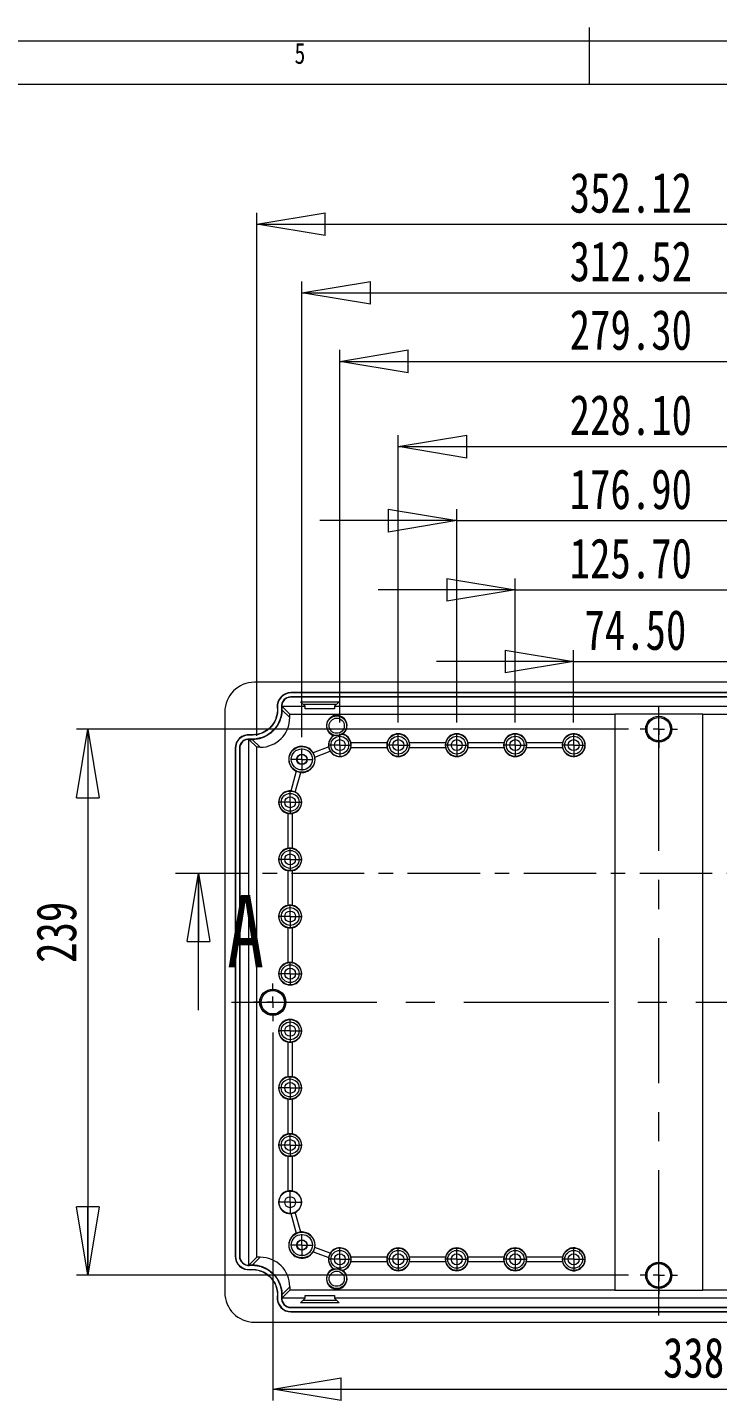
# Model space of a CAD drawing. Header units: millimetres. Extents: x 5 to 415, y 4 to 292.
# Drawn here: x 210.8 to 271.2, y 171.8 to 292 of the extents above; entities that cross this region are included whole.
import ezdxf

# ---------------------------------------------------------------- set-up
doc = ezdxf.new("R2010")
doc.units = ezdxf.units.MM
doc.linetypes.add('CENTER', pattern=[10.16, 6.35, -1.27, 1.27, -1.27])
doc.linetypes.add('CENTERX2', pattern=[20.32, 12.7, -2.54, 2.54, -2.54])
doc.styles.add('SLDTEXTSTYLE0', font='TXT', dxfattribs={"width": 0.75})
doc.dimstyles.new('SLDDIMSTYLE0', dxfattribs={"dimtxt": 3.5, "dimasz": 6, "dimexe": 0, "dimexo": 0.0625, "dimgap": 0.875, "dimtad": 1, "dimlfac": 5, "dimrnd": 1e-09, "dimzin": 12, "dimdsep": 46, "dimtxsty": 'SLDTEXTSTYLE0', "dimblk1": 'CLOSED', "dimblk2": 'CLOSED', "dimsah": 1, "dimcen": 0.09, "dimadec": 0, "dimazin": 3, "dimtfac": 1, "dimtofl": 0, "dimtmove": 0, "dimatfit": 3, "dimldrblk": 'CLOSED', "dimfxl": 1, "dimfrac": 2, "dimtolj": 1, "dimtzin": 12, "dimarcsym": 0})
doc.dimstyles.new('SLDDIMSTYLE1', dxfattribs={"dimtxt": 3.5, "dimasz": 6, "dimexe": 0, "dimexo": 0.0625, "dimgap": 0.875, "dimtad": 1, "dimlfac": 5, "dimrnd": 1e-09, "dimzin": 4, "dimdsep": 46, "dimtxsty": 'SLDTEXTSTYLE0', "dimblk1": 'CLOSED', "dimblk2": 'CLOSED', "dimsah": 1, "dimcen": 0.09, "dimadec": 0, "dimazin": 1, "dimtfac": 1, "dimtmove": 0, "dimatfit": 0, "dimldrblk": 'CLOSED', "dimfxl": 1, "dimfrac": 2, "dimtolj": 1, "dimtzin": 12, "dimarcsym": 0})
doc.dimstyles.new('SLDDIMSTYLE3', dxfattribs={"dimtxt": 3.5, "dimasz": 6, "dimexe": 0, "dimexo": 0.0625, "dimgap": 0.875, "dimtad": 1, "dimlfac": 5, "dimrnd": 1e-09, "dimzin": 4, "dimdsep": 46, "dimtxsty": 'SLDTEXTSTYLE0', "dimblk1": 'CLOSED', "dimblk2": 'CLOSED', "dimsah": 1, "dimcen": 0.09, "dimadec": 0, "dimazin": 1, "dimtfac": 1, "dimtofl": 0, "dimtmove": 0, "dimatfit": 3, "dimldrblk": 'CLOSED', "dimfxl": 1, "dimfrac": 2, "dimtolj": 1, "dimtzin": 12, "dimarcsym": 0})

# ---------------------------------------------------------------- blocks, each defined once
blk = doc.blocks.new('_CLOSED')
at = {"color": 0, "linetype": 'ByBlock', "lineweight": -2}
for p, q in [((-1, 0.166667), (0, 0)), ((-1, 0.166667), (-1, -0.166667)), ((0, 0), (-1, -0.166667)), ((0, 0), (-1, 0))]:
    blk.add_line(p, q, dxfattribs=at)
blk = doc.blocks.new('*D10')
at = {"color": 7, "linetype": 'Continuous', "lineweight": 0}
for p, q in [((258.61, 231.17), (258.61, 237.51)), ((273.51, 231.17), (273.51, 237.51)), ((258.61, 236.51), (246.61, 236.51)), ((258.61, 236.51), (273.51, 236.51)), ((273.51, 236.51), (285.51, 236.51))]:
    blk.add_line(p, q, dxfattribs=at)
at = {"color": 7, "linetype": 'Continuous', "lineweight": 0, "xscale": 6, "yscale": 6}
blk.add_blockref('_CLOSED', (258.61, 236.51, 10.02), dxfattribs=at)
at = {"color": 7, "linetype": 'Continuous', "lineweight": 0, "xscale": 6, "yscale": 6, "rotation": 180.0000000000004}
blk.add_blockref('_CLOSED', (273.51, 236.51, 10.02), dxfattribs=at)
at = {"color": 7, "linetype": 'Continuous', "lineweight": 0, "insert": (259.55, 241.03), "char_height": 3.5, "attachment_point": 1, "style": 'SLDTEXTSTYLE0'}
blk.add_mtext('74.50', dxfattribs=at)
blk = doc.blocks.new('*D11')
at = {"color": 7, "linetype": 'Continuous', "lineweight": 0}
for p, q in [((253.49, 242.78), (241.49, 242.78)), ((253.49, 231.17), (253.49, 243.78)), ((253.49, 242.78), (278.63, 242.78)), ((278.63, 231.17), (278.63, 243.78)), ((278.63, 242.78), (290.63, 242.78))]:
    blk.add_line(p, q, dxfattribs=at)
at = {"color": 7, "linetype": 'Continuous', "lineweight": 0, "xscale": 6, "yscale": 6}
blk.add_blockref('_CLOSED', (253.49, 242.78, 10.02), dxfattribs=at)
at = {"color": 7, "linetype": 'Continuous', "lineweight": 0, "xscale": 6, "yscale": 6, "rotation": 180.0000000000004}
blk.add_blockref('_CLOSED', (278.63, 242.78, 10.02), dxfattribs=at)
at = {"color": 7, "linetype": 'Continuous', "lineweight": 0, "insert": (258.26, 247.29), "char_height": 3.5, "attachment_point": 1, "style": 'SLDTEXTSTYLE0'}
blk.add_mtext('125.70', dxfattribs=at)
blk = doc.blocks.new('*D12')
at = {"color": 7, "linetype": 'Continuous', "lineweight": 0}
for p, q in [((248.37, 248.84), (236.37, 248.84)), ((248.37, 231.17), (248.37, 249.84)), ((248.37, 248.84), (283.75, 248.84)), ((283.75, 231.17), (283.75, 249.84)), ((283.75, 248.84), (295.75, 248.84))]:
    blk.add_line(p, q, dxfattribs=at)
at = {"color": 7, "linetype": 'Continuous', "lineweight": 0, "xscale": 6, "yscale": 6}
blk.add_blockref('_CLOSED', (248.37, 248.84, 10.02), dxfattribs=at)
at = {"color": 7, "linetype": 'Continuous', "lineweight": 0, "xscale": 6, "yscale": 6, "rotation": 180.0000000000004}
blk.add_blockref('_CLOSED', (283.75, 248.84, 10.02), dxfattribs=at)
at = {"color": 7, "linetype": 'Continuous', "lineweight": 0, "insert": (258.26, 253.35), "char_height": 3.5, "attachment_point": 1, "style": 'SLDTEXTSTYLE0'}
blk.add_mtext('176.90', dxfattribs=at)
blk = doc.blocks.new('*D13')
at = {"color": 7, "linetype": 'Continuous', "lineweight": 0}
for p, q in [((243.25, 231.17), (243.25, 256.32)), ((288.87, 231.17), (288.87, 256.32)), ((243.25, 255.32), (288.87, 255.32))]:
    blk.add_line(p, q, dxfattribs=at)
at = {"color": 7, "linetype": 'Continuous', "lineweight": 0, "xscale": 6, "yscale": 6, "rotation": 180.0000000000004}
blk.add_blockref('_CLOSED', (243.25, 255.32, 10.02), dxfattribs=at)
at = {"color": 7, "linetype": 'Continuous', "lineweight": 0, "xscale": 6, "yscale": 6}
blk.add_blockref('_CLOSED', (288.87, 255.32, 10.02), dxfattribs=at)
at = {"color": 7, "linetype": 'Continuous', "lineweight": 0, "insert": (258.26, 259.84), "char_height": 3.5, "attachment_point": 1, "style": 'SLDTEXTSTYLE0'}
blk.add_mtext('228.10', dxfattribs=at)
blk = doc.blocks.new('*D14')
at = {"color": 7, "linetype": 'Continuous', "lineweight": 0}
for p, q in [((238.13, 231.17), (238.13, 263.78)), ((293.99, 231.17), (293.99, 263.78)), ((238.13, 262.78), (293.99, 262.78))]:
    blk.add_line(p, q, dxfattribs=at)
at = {"color": 7, "linetype": 'Continuous', "lineweight": 0, "xscale": 6, "yscale": 6, "rotation": 180.0000000000004}
blk.add_blockref('_CLOSED', (238.13, 262.78, 10.02), dxfattribs=at)
at = {"color": 7, "linetype": 'Continuous', "lineweight": 0, "xscale": 6, "yscale": 6}
blk.add_blockref('_CLOSED', (293.99, 262.78, 10.02), dxfattribs=at)
at = {"color": 7, "linetype": 'Continuous', "lineweight": 0, "insert": (258.26, 267.29), "char_height": 3.5, "attachment_point": 1, "style": 'SLDTEXTSTYLE0'}
blk.add_mtext('279.30', dxfattribs=at)
blk = doc.blocks.new('*D15')
at = {"color": 7, "linetype": 'Continuous', "lineweight": 0}
for p, q in [((234.81, 229.9), (234.81, 269.78)), ((297.31, 229.9), (297.31, 269.78)), ((234.81, 268.78), (297.31, 268.78))]:
    blk.add_line(p, q, dxfattribs=at)
at = {"color": 7, "linetype": 'Continuous', "lineweight": 0, "xscale": 6, "yscale": 6, "rotation": 180.0000000000004}
blk.add_blockref('_CLOSED', (234.81, 268.78, 10.02), dxfattribs=at)
at = {"color": 7, "linetype": 'Continuous', "lineweight": 0, "xscale": 6, "yscale": 6}
blk.add_blockref('_CLOSED', (297.31, 268.78, 10.02), dxfattribs=at)
at = {"color": 7, "linetype": 'Continuous', "lineweight": 0, "insert": (258.26, 273.29), "char_height": 3.5, "attachment_point": 1, "style": 'SLDTEXTSTYLE0'}
blk.add_mtext('312.52', dxfattribs=at)
blk = doc.blocks.new('*D16')
at = {"color": 7, "linetype": 'Continuous', "lineweight": 0}
for p, q in [((230.85, 230), (230.85, 275.78)), ((301.27, 230), (301.27, 275.78)), ((230.85, 274.78), (301.27, 274.78))]:
    blk.add_line(p, q, dxfattribs=at)
at = {"color": 7, "linetype": 'Continuous', "lineweight": 0, "xscale": 6, "yscale": 6, "rotation": 180.0000000000004}
blk.add_blockref('_CLOSED', (230.85, 274.78, 10.02), dxfattribs=at)
at = {"color": 7, "linetype": 'Continuous', "lineweight": 0, "xscale": 6, "yscale": 6}
blk.add_blockref('_CLOSED', (301.27, 274.78, 10.02), dxfattribs=at)
at = {"color": 7, "linetype": 'Continuous', "lineweight": 0, "insert": (258.26, 279.29), "char_height": 3.5, "attachment_point": 1, "style": 'SLDTEXTSTYLE0'}
blk.add_mtext('352.12', dxfattribs=at)
blk = doc.blocks.new('*D24')
at = {"color": 7, "linetype": 'Continuous', "lineweight": 0}
for p, q in [((232.26, 204.04), (232.26, 171.83)), ((299.86, 204.04), (299.86, 171.83)), ((232.26, 172.83), (299.86, 172.83))]:
    blk.add_line(p, q, dxfattribs=at)
at = {"color": 7, "linetype": 'Continuous', "lineweight": 0, "xscale": 6, "yscale": 6, "rotation": 180.0000000000004}
blk.add_blockref('_CLOSED', (232.26, 172.83, 10.02), dxfattribs=at)
at = {"color": 7, "linetype": 'Continuous', "lineweight": 0, "xscale": 6, "yscale": 6}
blk.add_blockref('_CLOSED', (299.86, 172.83, 10.02), dxfattribs=at)
at = {"color": 7, "linetype": 'Continuous', "lineweight": 0, "insert": (266.44, 177.34), "char_height": 3.5, "attachment_point": 1, "style": 'SLDTEXTSTYLE0'}
blk.add_mtext('338', dxfattribs=at)
blk = doc.blocks.new('*D25')
at = {"color": 7, "linetype": 'Continuous', "lineweight": 0}
for p, q in [((263.42, 230.59), (215.06, 230.59)), ((216.06, 230.59), (216.06, 182.79)), ((263.42, 182.79), (215.06, 182.79))]:
    blk.add_line(p, q, dxfattribs=at)
at = {"color": 7, "linetype": 'Continuous', "lineweight": 0, "xscale": 6, "yscale": 6}
for p, rotation in [((216.06, 230.59, 10.02), 90.0000000000004), ((216.06, 182.79, 10.02), 270.0000000000004)]:
    blk.add_blockref('_CLOSED', p, dxfattribs=dict(at, rotation=rotation))
at = {"color": 7, "linetype": 'Continuous', "lineweight": 0, "insert": (211.55, 210.13), "char_height": 3.5, "attachment_point": 1, "rotation": 90, "style": 'SLDTEXTSTYLE0'}
blk.add_mtext('239', dxfattribs=at)
blk = doc.blocks.new('SW_CENTERMARKSYMBOL_0')
at = {"color": 0, "linetype": 'Continuous', "lineweight": 0}
for p, q in [((-0.5, 0), (-0.98, 0)), ((0, 0), (-0.5, 0)), ((0, 0.5), (0, 0.98)), ((0, 0), (0, 0.5)), ((0, 0), (0, -0.5)), ((0, 0), (0.5, 0)), ((0.5, 0), (0.98, 0)), ((0, -0.5), (0, -0.98))]:
    blk.add_line(p, q, dxfattribs=at)
blk = doc.blocks.new('SW_CENTERMARKSYMBOL_3')
at = {"color": 0, "linetype": 'Continuous', "lineweight": 0}
for p, q in [((-0.5, 0), (-0.98, 0)), ((0, 0), (-0.5, 0)), ((0, 0.5), (0, 0.98)), ((0, 0), (0, 0.5)), ((0, 0), (0, -0.5)), ((0, 0), (0.5, 0)), ((0.5, 0), (0.98, 0)), ((0, -0.5), (0, -0.98))]:
    blk.add_line(p, q, dxfattribs=at)
blk = doc.blocks.new('SW_CENTERMARKSYMBOL_6')
at = {"color": 0, "linetype": 'Continuous', "lineweight": 0}
for p, q in [((-0.5, 0), (-0.96, 0)), ((0, 0), (-0.5, 0)), ((0, 0.5), (0, 0.96)), ((0, 0), (0, 0.5)), ((0, 0), (0, -0.5)), ((0, 0), (0.5, 0)), ((0.5, 0), (0.96, 0)), ((0, -0.5), (0, -0.96))]:
    blk.add_line(p, q, dxfattribs=at)
blk = doc.blocks.new('SW_CENTERMARKSYMBOL_7')
at = {"color": 0, "linetype": 'Continuous', "lineweight": 0}
for p, q in [((-0.5, 0), (-0.98, 0)), ((0, 0), (-0.5, 0)), ((0, 0.5), (0, 0.98)), ((0, 0), (0, 0.5)), ((0, 0), (0, -0.5)), ((0, 0), (0.5, 0)), ((0.5, 0), (0.98, 0)), ((0, -0.5), (0, -0.98))]:
    blk.add_line(p, q, dxfattribs=at)
blk = doc.blocks.new('SW_CENTERMARKSYMBOL_8')
at = {"color": 0, "linetype": 'Continuous', "lineweight": 0}
for p, q in [((-0.5, 0), (-0.96, 0)), ((0, 0), (-0.5, 0)), ((0, 0.5), (0, 0.96)), ((0, 0), (0, 0.5)), ((0, 0), (0, -0.5)), ((0, 0), (0.5, 0)), ((0.5, 0), (0.96, 0)), ((0, -0.5), (0, -0.96))]:
    blk.add_line(p, q, dxfattribs=at)
blk = doc.blocks.new('SW_CENTERMARKSYMBOL_9')
at = {"color": 0, "linetype": 'Continuous', "lineweight": 0}
for p, q in [((-0.5, 0), (-0.98, 0)), ((0, 0), (-0.5, 0)), ((0, 0.5), (0, 0.98)), ((0, 0), (0, 0.5)), ((0, 0), (0, -0.5)), ((0, 0), (0.5, 0)), ((0.5, 0), (0.98, 0)), ((0, -0.5), (0, -0.98))]:
    blk.add_line(p, q, dxfattribs=at)
blk = doc.blocks.new('SW_CENTERMARKSYMBOL_12')
at = {"color": 0, "linetype": 'Continuous', "lineweight": 0}
for p, q in [((-0.5, 0), (-0.98, 0)), ((0, 0), (-0.5, 0)), ((0, 0.5), (0, 0.98)), ((0, 0), (0, 0.5)), ((0, 0), (0, -0.5)), ((0, 0), (0.5, 0)), ((0.5, 0), (0.98, 0)), ((0, -0.5), (0, -0.98))]:
    blk.add_line(p, q, dxfattribs=at)
blk = doc.blocks.new('SW_CENTERMARKSYMBOL_13')
at = {"color": 0, "linetype": 'Continuous', "lineweight": 0}
for p, q in [((-0.5, 0), (-0.98, 0)), ((0, 0), (-0.5, 0)), ((0, 0.5), (0, 0.98)), ((0, 0), (0, 0.5)), ((0, 0), (0, -0.5)), ((0, 0), (0.5, 0)), ((0.5, 0), (0.98, 0)), ((0, -0.5), (0, -0.98))]:
    blk.add_line(p, q, dxfattribs=at)
blk = doc.blocks.new('SW_CENTERMARKSYMBOL_14')
at = {"color": 0, "linetype": 'Continuous', "lineweight": 0}
for p, q in [((-0.5, 0), (-0.98, 0)), ((0, 0), (-0.5, 0)), ((0, 0.5), (0, 0.98)), ((0, 0), (0, 0.5)), ((0, 0), (0, -0.5)), ((0, 0), (0.5, 0)), ((0.5, 0), (0.98, 0)), ((0, -0.5), (0, -0.98))]:
    blk.add_line(p, q, dxfattribs=at)
blk = doc.blocks.new('SW_CENTERMARKSYMBOL_15')
at = {"color": 0, "linetype": 'Continuous', "lineweight": 0}
for p, q in [((-0.5, 0), (-0.98, 0)), ((0, 0), (-0.5, 0)), ((0, 0.5), (0, 0.98)), ((0, 0), (0, 0.5)), ((0, 0), (0, -0.5)), ((0, 0), (0.5, 0)), ((0.5, 0), (0.98, 0)), ((0, -0.5), (0, -0.98))]:
    blk.add_line(p, q, dxfattribs=at)
blk = doc.blocks.new('SW_CENTERMARKSYMBOL_16')
at = {"color": 0, "linetype": 'Continuous', "lineweight": 0}
for p, q in [((-0.5, 0), (-0.98, 0)), ((0, 0), (-0.5, 0)), ((0, 0.5), (0, 0.98)), ((0, 0), (0, 0.5)), ((0, 0), (0, -0.5)), ((0, 0), (0.5, 0)), ((0.5, 0), (0.98, 0)), ((0, -0.5), (0, -0.98))]:
    blk.add_line(p, q, dxfattribs=at)
blk = doc.blocks.new('SW_CENTERMARKSYMBOL_17')
at = {"color": 0, "linetype": 'Continuous', "lineweight": 0}
for p, q in [((-0.5, 0), (-0.98, 0)), ((0, 0), (-0.5, 0)), ((0, 0.5), (0, 0.98)), ((0, 0), (0, 0.5)), ((0, 0), (0, -0.5)), ((0, 0), (0.5, 0)), ((0.5, 0), (0.98, 0)), ((0, -0.5), (0, -0.98))]:
    blk.add_line(p, q, dxfattribs=at)
blk = doc.blocks.new('SW_CENTERMARKSYMBOL_21')
at = {"color": 0, "linetype": 'Continuous', "lineweight": 0}
for p, q in [((-0.5, 0), (-0.98, 0)), ((0, 0), (-0.5, 0)), ((0, 0.5), (0, 0.98)), ((0, 0), (0, 0.5)), ((0, 0), (0, -0.5)), ((0, 0), (0.5, 0)), ((0.5, 0), (0.98, 0)), ((0, -0.5), (0, -0.98))]:
    blk.add_line(p, q, dxfattribs=at)
blk = doc.blocks.new('SW_CENTERMARKSYMBOL_22')
at = {"color": 0, "linetype": 'Continuous', "lineweight": 0}
for p, q in [((-0.5, 0), (-0.98, 0)), ((0, 0), (-0.5, 0)), ((0, 0.5), (0, 0.98)), ((0, 0), (0, 0.5)), ((0, 0), (0, -0.5)), ((0, 0), (0.5, 0)), ((0.5, 0), (0.98, 0)), ((0, -0.5), (0, -0.98))]:
    blk.add_line(p, q, dxfattribs=at)
blk = doc.blocks.new('SW_CENTERMARKSYMBOL_23')
at = {"color": 0, "linetype": 'Continuous', "lineweight": 0}
for p, q in [((-0.5, 0), (-0.98, 0)), ((0, 0), (-0.5, 0)), ((0, 0.5), (0, 0.98)), ((0, 0), (0, 0.5)), ((0, 0), (0, -0.5)), ((0, 0), (0.5, 0)), ((0.5, 0), (0.98, 0)), ((0, -0.5), (0, -0.98))]:
    blk.add_line(p, q, dxfattribs=at)
blk = doc.blocks.new('SW_CENTERMARKSYMBOL_24')
at = {"color": 0, "linetype": 'Continuous', "lineweight": 0}
for p, q in [((-0.5, 0), (-0.98, 0)), ((0, 0), (-0.5, 0)), ((0, 0.5), (0, 0.98)), ((0, 0), (0, 0.5)), ((0, 0), (0, -0.5)), ((0, 0), (0.5, 0)), ((0.5, 0), (0.98, 0)), ((0, -0.5), (0, -0.98))]:
    blk.add_line(p, q, dxfattribs=at)
blk = doc.blocks.new('SW_CENTERMARKSYMBOL_36')
at = {"color": 0, "linetype": 'Continuous', "lineweight": 0}
for p, q in [((-0.5, 0), (-0.98, 0)), ((0, 0), (-0.5, 0)), ((0, 0.5), (0, 0.98)), ((0, 0), (0, 0.5)), ((0, 0), (0, -0.5)), ((0, 0), (0.5, 0)), ((0.5, 0), (0.98, 0)), ((0, -0.5), (0, -0.98))]:
    blk.add_line(p, q, dxfattribs=at)
blk = doc.blocks.new('SW_CENTERMARKSYMBOL_37')
at = {"color": 0, "linetype": 'Continuous', "lineweight": 0}
for p, q in [((-0.5, 0), (-0.98, 0)), ((0, 0), (-0.5, 0)), ((0, 0.5), (0, 0.98)), ((0, 0), (0, 0.5)), ((0, 0), (0, -0.5)), ((0, 0), (0.5, 0)), ((0.5, 0), (0.98, 0)), ((0, -0.5), (0, -0.98))]:
    blk.add_line(p, q, dxfattribs=at)
blk = doc.blocks.new('SW_CENTERMARKSYMBOL_38')
at = {"color": 0, "linetype": 'Continuous', "lineweight": 0}
for p, q in [((-0.5, 0), (-0.98, 0)), ((0, 0), (-0.5, 0)), ((0, 0.5), (0, 0.98)), ((0, 0), (0, 0.5)), ((0, 0), (0, -0.5)), ((0, 0), (0.5, 0)), ((0.5, 0), (0.98, 0)), ((0, -0.5), (0, -0.98))]:
    blk.add_line(p, q, dxfattribs=at)
blk = doc.blocks.new('SW_CENTERMARKSYMBOL_39')
at = {"color": 0, "linetype": 'Continuous', "lineweight": 0}
for p, q in [((-0.5, 0), (-0.98, 0)), ((0, 0), (-0.5, 0)), ((0, 0.5), (0, 0.98)), ((0, 0), (0, 0.5)), ((0, 0), (0, -0.5)), ((0, 0), (0.5, 0)), ((0.5, 0), (0.98, 0)), ((0, -0.5), (0, -0.98))]:
    blk.add_line(p, q, dxfattribs=at)
blk = doc.blocks.new('SW_CENTERMARKSYMBOL_40')
at = {"color": 0, "linetype": 'Continuous', "lineweight": 0}
for p, q in [((0, 1), (0, 1.65)), ((-1, 0), (-1.65, 0)), ((0, 0), (-0.5, 0)), ((0, 0), (0, 0.5)), ((0, 0), (0, -0.5)), ((0, 0), (0.5, 0)), ((1, 0), (1.65, 0)), ((0, -1), (0, -1.65))]:
    blk.add_line(p, q, dxfattribs=at)
blk = doc.blocks.new('SW_CENTERMARKSYMBOL_41')
at = {"color": 0, "linetype": 'Continuous', "lineweight": 0}
for p, q in [((0, 1), (0, 1.64)), ((-1, 0), (-1.64, 0)), ((0, 0), (-0.5, 0)), ((0, 0), (0, 0.5)), ((0, 0), (0, -0.5)), ((0, 0), (0.5, 0)), ((1, 0), (1.64, 0)), ((0, -1), (0, -1.64))]:
    blk.add_line(p, q, dxfattribs=at)
blk = doc.blocks.new('SW_CENTERMARKSYMBOL_43')
at = {"color": 0, "linetype": 'Continuous', "lineweight": 0}
for p, q in [((0, 1), (0, 1.64)), ((-1, 0), (-1.64, 0)), ((0, 0), (-0.5, 0)), ((0, 0), (0, 0.5)), ((0, 0), (0, -0.5)), ((0, 0), (0.5, 0)), ((1, 0), (1.64, 0)), ((0, -1), (0, -1.64))]:
    blk.add_line(p, q, dxfattribs=at)

msp = doc.modelspace()

# ---------------------------------------------------------------- linework, layer by layer
at = {"color": 7, "linetype": 'Continuous', "lineweight": 0}
for p, q in [((260, 287), (260, 292)), ((415, 290.8068), (5, 290.8068)), ((410, 287), (12.4509, 287)), ((225.7532, 205.9986), (225.7532, 217.9986))]:
    msp.add_line(p, q, dxfattribs=at)
at = {"color": 7, "linetype": 'Continuous', "lineweight": 15}
for p, q in [((301.4636, 234.6901), (230.6601, 234.6901)), ((233.8485, 233.7655), (233.8485, 233.7896)), ((298.2753, 233.7896), (233.8485, 233.7896)), ((298.2753, 233.7655), (233.8485, 233.7655)), ((298.2753, 233.4137), (233.8485, 233.4137)), ((233.8485, 233.4137), (233.8485, 233.3896)), ((298.2753, 233.3896), (233.8485, 233.3896)), ((228.0619, 232.0919), (228.0619, 181.2884)), ((232.6772, 232.4855), (232.6532, 232.4833)), ((233.0277, 232.5166), (233.0517, 232.5187)), ((233.0619, 232.5896), (235.1019, 232.5896)), ((233.0619, 232.2884), (233.0619, 232.5896)), ((233.7498, 231.9017), (233.0619, 232.5896)), ((233.0619, 232.2884), (233.7498, 231.6005)), ((234.7019, 232.9898), (238.0619, 232.9898)), ((235.1019, 232.5896), (234.7019, 232.9898)), ((234.9218, 232.7698), (237.842, 232.7698)), ((235.1019, 232.3696), (235.1019, 232.5896)), ((237.6619, 232.3696), (235.1019, 232.3696)), ((238.0619, 232.9898), (237.6619, 232.5896)), ((237.6619, 232.5896), (294.4619, 232.5896)), ((237.6619, 232.5896), (237.6619, 232.3696)), ((233.7498, 231.6005), (233.7498, 231.9017)), ((233.7498, 231.9017), (262.2119, 231.9017)), ((269.9119, 231.9017), (262.2119, 231.9017)), ((262.2119, 231.9017), (262.2119, 181.4785)), ((269.9119, 231.9017), (298.374, 231.9017)), ((269.9119, 181.4785), (269.9119, 231.9017)), ((230.1624, 229.6901), (230.4636, 229.6901)), ((230.1624, 183.6901), (230.1624, 229.6901)), ((230.1624, 229.6901), (230.8503, 229.0022)), ((230.2354, 229.7243), (230.2333, 229.7003)), ((230.2665, 230.0748), (230.2687, 230.0988)), ((231.1515, 229.0022), (230.4636, 229.6901)), ((228.9865, 228.9035), (228.9624, 228.9035)), ((228.9624, 228.9035), (228.9624, 184.4767)), ((228.9865, 228.9035), (228.9865, 184.4767)), ((229.3383, 228.9035), (229.3383, 184.4767)), ((229.3383, 228.9035), (229.3624, 228.9035)), ((229.3624, 228.9035), (229.3624, 184.4767)), ((230.8503, 184.378), (230.8503, 229.0022)), ((231.1515, 229.0022), (230.8503, 229.0022)), ((237.155, 229.0366), (235.7894, 228.5233)), ((235.9301, 228.1489), (237.2958, 228.6622)), ((242.2835, 229.3901), (239.1003, 229.3901)), ((239.1003, 228.9901), (242.2835, 228.9901)), ((247.4035, 229.3901), (244.2203, 229.3901)), ((244.2203, 228.9901), (247.4035, 228.9901)), ((252.5235, 229.3901), (249.3403, 229.3901)), ((249.3403, 228.9901), (252.5235, 228.9901)), ((257.6435, 229.3901), (254.4603, 229.3901)), ((254.4603, 228.9901), (257.6435, 228.9901)), ((234.321, 226.9133), (233.845, 225.1769)), ((234.2308, 225.0712), (234.7068, 226.8076)), ((233.5819, 223.2217), (233.5819, 220.1585)), ((233.9819, 220.1585), (233.9819, 223.2217)), ((233.5819, 218.2217), (233.5819, 215.1585)), ((233.9819, 215.1585), (233.9819, 218.2217)), ((233.5819, 213.2217), (233.5819, 210.1585)), ((233.9819, 210.1585), (233.9819, 213.2217)), ((233.5819, 203.2217), (233.5819, 200.1585)), ((233.9819, 200.1585), (233.9819, 203.2217)), ((233.5819, 198.2217), (233.5819, 195.1585)), ((233.9819, 195.1585), (233.9819, 198.2217)), ((233.5819, 193.2217), (233.5819, 190.1585)), ((233.9819, 190.1585), (233.9819, 193.2217)), ((233.845, 188.2033), (234.321, 186.4669)), ((234.7068, 186.5727), (234.2308, 188.309)), ((237.2958, 184.718), (235.9301, 185.2313)), ((228.9865, 184.4767), (228.9624, 184.4767)), ((229.3383, 184.4767), (229.3624, 184.4767)), ((230.8503, 184.378), (230.1624, 183.6901)), ((230.4636, 183.6901), (231.1515, 184.378)), ((231.1515, 184.378), (230.8503, 184.378)), ((235.7894, 184.8569), (237.155, 184.3436)), ((242.2835, 184.3901), (239.1003, 184.3901)), ((239.1003, 183.9901), (242.2835, 183.9901)), ((247.4035, 184.3901), (244.2203, 184.3901)), ((244.2203, 183.9901), (247.4035, 183.9901)), ((252.5235, 184.3901), (249.3403, 184.3901)), ((249.3403, 183.9901), (252.5235, 183.9901)), ((257.6435, 184.3901), (254.4603, 184.3901)), ((254.4603, 183.9901), (257.6435, 183.9901)), ((230.4636, 183.6901), (230.1624, 183.6901)), ((230.2354, 183.6559), (230.2333, 183.6799)), ((230.2665, 183.3055), (230.2687, 183.2815)), ((233.7498, 181.7798), (233.0619, 181.0919)), ((233.0619, 180.7906), (233.7498, 181.4785)), ((233.7498, 181.7798), (233.7498, 181.4785)), ((262.2119, 181.4785), (233.7498, 181.4785)), ((262.2119, 181.4785), (269.9119, 181.4785)), ((298.374, 181.4785), (269.9119, 181.4785)), ((232.6772, 180.8948), (232.6532, 180.8969)), ((233.0277, 180.8636), (233.0517, 180.8615)), ((233.0619, 180.7906), (233.0619, 181.0919)), ((235.1019, 180.7906), (233.0619, 180.7906)), ((234.7019, 180.3904), (235.1019, 180.7906)), ((238.0619, 180.3904), (234.7019, 180.3904)), ((234.9218, 180.6104), (237.842, 180.6104)), ((235.1019, 181.0107), (237.6619, 181.0107)), ((235.1019, 180.7906), (235.1019, 181.0107)), ((237.6619, 181.0107), (237.6619, 180.7906)), ((237.6619, 180.7906), (238.0619, 180.3904)), ((294.4619, 180.7906), (237.6619, 180.7906)), ((233.8485, 179.9665), (233.8485, 179.9906)), ((233.8485, 179.9906), (298.2753, 179.9906)), ((233.8485, 179.9665), (298.2753, 179.9665)), ((233.8485, 179.6147), (298.2753, 179.6147)), ((233.8485, 179.6147), (233.8485, 179.5906)), ((233.8485, 179.5906), (298.2753, 179.5906)), ((230.6601, 178.6901), (301.4636, 178.6901))]:
    msp.add_line(p, q, dxfattribs=at)
at = {"color": 7, "linetype": 'CENTERX2', "lineweight": 0}
for p, q in [((266.0619, 179.2884), (266.0619, 234.0919)), ((228.6601, 206.6901), (303.4636, 206.6901))]:
    msp.add_line(p, q, dxfattribs=at)
at = {"color": 7, "linetype": 'CENTER', "lineweight": 0}
msp.add_line((223.7532, 217.9986), (309.5365, 217.9986), dxfattribs=at)
at = {"color": 7, "linetype": 'Continuous', "lineweight": 15}
for centre, radius in [((237.8619, 230.8901), 0.8629), ((237.8619, 230.8901), 0.663), ((266.0619, 230.5901), 1.1408), ((266.0619, 230.5901), 1.1239), ((266.0619, 230.5901), 1.0239), ((238.1319, 229.1901), 0.7824), ((238.1319, 229.1901), 0.48), ((243.2519, 229.1901), 0.9824), ((243.2519, 229.1901), 0.7824), ((243.2519, 229.1901), 0.48), ((248.3719, 229.1901), 0.9824), ((248.3719, 229.1901), 0.7824), ((248.3719, 229.1901), 0.48), ((253.4919, 229.1901), 0.9824), ((253.4919, 229.1901), 0.7824), ((253.4919, 229.1901), 0.48), ((258.6119, 229.1901), 0.9824), ((258.6119, 229.1901), 0.7824), ((258.6119, 229.1901), 0.48), ((234.8103, 227.9417), 1.1253), ((234.8103, 227.9417), 0.9253), ((234.8103, 227.9417), 0.4578), ((234.8103, 227.9417), 0.4303), ((233.7819, 224.1901), 0.9824), ((233.7819, 224.1901), 0.7824), ((233.7819, 224.1901), 0.48), ((233.7819, 219.1901), 0.9824), ((233.7819, 219.1901), 0.7824), ((233.7819, 219.1901), 0.48), ((233.7819, 214.1901), 0.9824), ((233.7819, 214.1901), 0.7824), ((233.7819, 214.1901), 0.48), ((233.7819, 209.1901), 0.9824), ((233.7819, 209.1901), 0.7824), ((233.7819, 209.1901), 0.48), ((232.2619, 206.6901), 1.15), ((232.2619, 206.6901), 1.1239), ((232.2619, 206.6901), 1.0239), ((233.7819, 204.1901), 0.9824), ((233.7819, 204.1901), 0.7824), ((233.7819, 204.1901), 0.48), ((233.7819, 199.1901), 0.9824), ((233.7819, 199.1901), 0.7824), ((233.7819, 199.1901), 0.48), ((233.7819, 194.1901), 0.9824), ((233.7819, 194.1901), 0.7824), ((233.7819, 194.1901), 0.48), ((233.7819, 189.1901), 0.9796), ((233.7819, 189.1901), 0.48), ((234.8103, 185.4385), 1.1253), ((234.8103, 185.4385), 0.9253), ((234.8103, 185.4385), 0.4578), ((234.8103, 185.4385), 0.4303), ((243.2519, 184.1901), 0.9824), ((248.3719, 184.1901), 0.9824), ((253.4919, 184.1901), 0.9824), ((258.6119, 184.1901), 0.9824), ((238.1319, 184.1901), 0.7824), ((238.1319, 184.1901), 0.48), ((243.2519, 184.1901), 0.7824), ((243.2519, 184.1901), 0.48), ((248.3719, 184.1901), 0.7824), ((248.3719, 184.1901), 0.48), ((253.4919, 184.1901), 0.7824), ((253.4919, 184.1901), 0.48), ((258.6119, 184.1901), 0.7824), ((258.6119, 184.1901), 0.48), ((266.0619, 182.7901), 1.1408), ((266.0619, 182.7901), 1.1239), ((237.8619, 182.4901), 0.8629), ((237.8619, 182.4901), 0.663), ((266.0619, 182.7901), 1.0239)]:
    msp.add_circle(centre, radius, dxfattribs=at)
for centre, radius, start, end in [((233.8485, 232.5896), 1.2, 90, 185.079235), ((233.8485, 232.5896), 1.1759, 90, 185.079235), ((233.8485, 232.5896), 0.8241, 90, 185.079235), ((233.8485, 232.5896), 0.8, 90, 185.079235), ((237.8619, 230.8901), 0.9, 305.521359, 252.527722), ((230.1624, 228.9035), 1.2, 84.920765, 180), ((230.1624, 228.9035), 1.1759, 84.920765, 180), ((230.1624, 228.9035), 0.8241, 84.920765, 180), ((230.1624, 228.9035), 0.8, 84.920765, 180), ((238.1319, 229.1901), 1, 122.698609, 189.062159), ((238.1319, 229.1901), 0.9824, 119.663616, 78.385465), ((238.1319, 229.1901), 1, 11.536959, 75.350473), ((243.2519, 229.1901), 1, 11.536959, 168.463041), ((248.3719, 229.1901), 1, 11.536959, 168.463041), ((253.4919, 229.1901), 1, 11.536959, 168.463041), ((258.6119, 229.1901), 1, 191.536959, 168.463041), ((234.8103, 227.9417), 1.15, 30.614528, 244.654418), ((234.8103, 227.9417), 1.1388, 10.484438, 30.713798), ((238.1319, 229.1901), 0.9888, 188.930004, 212.268232), ((238.1319, 229.1901), 1, 212.136077, 348.463041), ((238.1319, 229.1901), 0.9888, 348.330886, 11.669114), ((243.2519, 229.1901), 0.9888, 168.330886, 191.669114), ((243.2519, 229.1901), 1, 191.536959, 348.463041), ((243.2519, 229.1901), 0.9888, 348.330886, 11.669114), ((248.3719, 229.1901), 0.9888, 168.330886, 191.669114), ((248.3719, 229.1901), 1, 191.536959, 348.463041), ((248.3719, 229.1901), 0.9888, 348.330886, 11.669114), ((253.4919, 229.1901), 0.9888, 168.330886, 191.669114), ((253.4919, 229.1901), 1, 191.536959, 348.463041), ((253.4919, 229.1901), 0.9888, 348.330886, 11.669114), ((258.6119, 229.1901), 0.9888, 168.330886, 191.669114), ((234.8103, 227.9417), 1.15, 264.685238, 10.583708), ((234.8103, 227.9417), 1.1388, 244.555148, 264.784508), ((233.7819, 224.1901), 1, 86.206787, 258.463041), ((233.7819, 224.1901), 0.9888, 63.000714, 86.338942), ((233.7819, 224.1901), 1, 281.536959, 63.132869), ((233.7819, 224.1901), 0.9888, 258.330886, 281.669114), ((233.7819, 219.1901), 1, 101.536959, 258.463041), ((233.7819, 219.1901), 0.9888, 78.330886, 101.669114), ((233.7819, 219.1901), 1, 281.536959, 78.463041), ((233.7819, 219.1901), 0.9888, 258.330886, 281.669114), ((233.7819, 214.1901), 1, 101.536959, 258.463041), ((233.7819, 214.1901), 0.9888, 78.330886, 101.669114), ((233.7819, 214.1901), 1, 281.536959, 78.463041), ((233.7819, 214.1901), 0.9888, 258.330886, 281.669114), ((233.7819, 209.1901), 1, 101.536959, 78.463041), ((233.7819, 209.1901), 0.9888, 78.330886, 101.669114), ((233.7819, 204.1901), 1, 281.536959, 258.463041), ((233.7819, 204.1901), 0.9888, 258.330886, 281.669114), ((233.7819, 199.1901), 1, 101.536959, 258.463041), ((233.7819, 199.1901), 0.9888, 78.330886, 101.669114), ((233.7819, 199.1901), 1, 281.536959, 78.463041), ((233.7819, 199.1901), 0.9888, 258.330886, 281.669114), ((233.7819, 194.1901), 1, 101.536959, 258.463041), ((233.7819, 194.1901), 0.9888, 78.330886, 101.669114), ((233.7819, 194.1901), 1, 281.536959, 78.463041), ((233.7819, 194.1901), 0.9888, 258.330886, 281.669114), ((233.7819, 189.1901), 1, 101.536959, 273.793213), ((233.7819, 189.1901), 0.9888, 78.330886, 101.669114), ((233.7819, 189.1901), 1, 296.867131, 78.463041), ((233.7819, 189.1901), 0.9888, 273.661058, 296.999286), ((234.8103, 185.4385), 1.15, 115.345582, 329.385472), ((234.8103, 185.4385), 1.1388, 95.215492, 115.444852), ((234.8103, 185.4385), 1.15, 349.416292, 95.314762), ((234.8103, 185.4385), 1.1388, 329.286202, 349.515562), ((238.1319, 184.1901), 0.9824, 281.614535, 240.336384), ((238.1319, 184.1901), 1, 11.536959, 147.863923), ((243.2519, 184.1901), 1, 11.536959, 168.463041), ((248.3719, 184.1901), 1, 11.536959, 168.463041), ((253.4919, 184.1901), 1, 11.536959, 168.463041), ((258.6119, 184.1901), 1, 191.536959, 168.463041), ((230.1624, 184.4767), 1.2, 180, 275.079235), ((230.1624, 184.4767), 1.1759, 180, 275.079235), ((230.1624, 184.4767), 0.8241, 180, 275.079235), ((230.1624, 184.4767), 0.8, 180, 275.079235), ((238.1319, 184.1901), 1, 170.937841, 237.301391), ((238.1319, 184.1901), 0.9888, 147.731768, 171.069996), ((238.1319, 184.1901), 1, 284.649527, 348.463041), ((238.1319, 184.1901), 0.9888, 348.330886, 11.669114), ((243.2519, 184.1901), 0.9888, 168.330886, 191.669114), ((243.2519, 184.1901), 1, 191.536959, 348.463041), ((243.2519, 184.1901), 0.9888, 348.330886, 11.669114), ((248.3719, 184.1901), 0.9888, 168.330886, 191.669114), ((248.3719, 184.1901), 1, 191.536959, 348.463041), ((248.3719, 184.1901), 0.9888, 348.330886, 11.669114), ((253.4919, 184.1901), 0.9888, 168.330886, 191.669114), ((253.4919, 184.1901), 1, 191.536959, 348.463041), ((253.4919, 184.1901), 0.9888, 348.330886, 11.669114), ((258.6119, 184.1901), 0.9888, 168.330886, 191.669114), ((237.8619, 182.4901), 0.9, 107.472278, 54.478641), ((233.8485, 180.7906), 1.2, 174.920765, 270), ((233.8485, 180.7906), 1.1759, 174.920765, 270), ((233.8485, 180.7906), 0.8241, 174.920765, 270), ((233.8485, 180.7906), 0.8, 174.920765, 270)]:
    msp.add_arc(centre, radius, start, end, dxfattribs=at)
for centre, major_axis, start_param, end_param in [((230.6636, 232.0884), (-1.8409, 1.8409), 5.49845852, 7.06791209), ((230.4601, 232.2919), (-1.8409, 1.8409), 3.57828596, 3.92631944), ((231.148, 231.604), (-1.8409, 1.8409), 2.35686587, 3.92631944), ((230.4601, 232.2919), (-1.8409, 1.8409), 2.35686587, 2.70489935), ((231.148, 181.7763), (-1.8409, -1.8409), 2.35686587, 3.92631944), ((230.4601, 181.0884), (-1.8409, -1.8409), 3.57828595, 3.92631944), ((230.4601, 181.0884), (-1.8409, -1.8409), 2.35686587, 2.70489935), ((230.6636, 181.2919), (-1.8409, -1.8409), 5.49845852, 7.06791209)]:
    msp.add_ellipse(centre, major_axis=major_axis, ratio=0.99865814, start_param=start_param, end_param=end_param, dxfattribs=at)
for points, knots in [([(233.0277, 232.5166), (233.0609, 232.1427), (233.0112, 231.762), (232.7553, 231.0569), (232.5492, 230.7331), (232.0189, 230.2028), (231.6951, 229.9967), (230.99, 229.7408), (230.6093, 229.6911), (230.2354, 229.7243)], [2.26820605, 2.26820605, 2.26820605, 2.26820605, 2.70489935, 2.70489935, 3.14159265, 3.14159265, 3.57828595, 3.57828595, 4.01497926, 4.01497926, 4.01497926, 4.01497926]), ([(232.6772, 232.4855), (232.7057, 232.1653), (232.663, 231.8346), (232.4421, 231.2244), (232.264, 230.9454), (231.8066, 230.488), (231.5275, 230.3099), (230.9174, 230.089), (230.5867, 230.0463), (230.2665, 230.0748)], [2.26820605, 2.26820605, 2.26820605, 2.26820605, 2.70489935, 2.70489935, 3.14159265, 3.14159265, 3.57828595, 3.57828595, 4.01497926, 4.01497926, 4.01497926, 4.01497926]), ([(232.6532, 232.4833), (232.6814, 232.1667), (232.6391, 231.8394), (232.4207, 231.236), (232.2444, 230.9599), (231.7921, 230.5076), (231.516, 230.3313), (230.9126, 230.1129), (230.5853, 230.0706), (230.2687, 230.0988)], [2.26820605, 2.26820605, 2.26820605, 2.26820605, 2.70489935, 2.70489935, 3.14159265, 3.14159265, 3.57828595, 3.57828595, 4.01497926, 4.01497926, 4.01497926, 4.01497926]), ([(232.9059, 231.4012), (232.8975, 231.3787), (232.8808, 231.3338), (232.8534, 231.2673), (232.8243, 231.2017), (232.7935, 231.137), (232.7609, 231.0734), (232.7267, 231.0108), (232.6909, 230.9492), (232.6534, 230.8889), (232.6145, 230.8296), (232.574, 230.7716), (232.532, 230.7148), (232.4886, 230.6593), (232.4438, 230.6051), (232.3976, 230.5523), (232.3502, 230.5007), (232.3174, 230.4675), (232.3011, 230.4509)], [0, 0, 0, 0, 0.06345831, 0.12678832, 0.18999012, 0.25306383, 0.31600958, 0.37882747, 0.44151762, 0.50408014, 0.56651515, 0.62882278, 0.69100313, 0.75305633, 0.81498249, 0.87678174, 0.93845421, 1, 1, 1, 1]), ([(232.3011, 230.4509), (232.2834, 230.4335), (232.2479, 230.3986), (232.1928, 230.3482), (232.1362, 230.2991), (232.078, 230.2517), (232.0184, 230.2058), (231.9573, 230.1616), (231.8949, 230.1191), (231.8311, 230.0783), (231.766, 230.0394), (231.6996, 230.0023), (231.6321, 229.967), (231.5634, 229.9337), (231.4935, 229.9024), (231.4227, 229.8729), (231.3748, 229.855), (231.3508, 229.8461)], [0, 0, 0, 0, 0.06565336, 0.13145084, 0.19739261, 0.26347879, 0.32970955, 0.39608503, 0.46260536, 0.5292707, 0.59608118, 0.66303695, 0.73013815, 0.79738492, 0.86477739, 0.9323157, 1, 1, 1, 1]), ([(238.3297, 230.1524), (238.3279, 230.1522), (238.3132, 230.1435), (238.268, 230.1192), (238.2383, 230.1044), (238.1747, 230.0775), (238.1401, 230.0651), (238.0704, 230.045), (238.0347, 230.037), (237.962, 230.0254), (237.9256, 230.022), (237.8534, 230.0195), (237.8169, 230.0206), (237.7475, 230.0264), (237.7148, 230.0313), (237.6641, 230.0404), (237.6474, 230.0441), (237.6457, 230.0437)], [0, 0, 0, 0, 0.125, 0.125, 0.25, 0.25, 0.375, 0.375, 0.5, 0.5, 0.625, 0.625, 0.75, 0.75, 0.875, 0.875, 1, 1, 1, 1]), ([(230.2354, 183.6559), (230.6093, 183.6891), (230.99, 183.6394), (231.6951, 183.3835), (232.0189, 183.1774), (232.5492, 182.6471), (232.7553, 182.3233), (233.0112, 181.6182), (233.0609, 181.2375), (233.0277, 180.8636)], [2.26820605, 2.26820605, 2.26820605, 2.26820605, 2.70489935, 2.70489935, 3.14159265, 3.14159265, 3.57828595, 3.57828595, 4.01497926, 4.01497926, 4.01497926, 4.01497926]), ([(230.2665, 183.3055), (230.5867, 183.3339), (230.9174, 183.2912), (231.5275, 183.0703), (231.8066, 182.8922), (232.264, 182.4348), (232.4421, 182.1558), (232.663, 181.5456), (232.7057, 181.2149), (232.6772, 180.8948)], [2.26820605, 2.26820605, 2.26820605, 2.26820605, 2.70489935, 2.70489935, 3.14159265, 3.14159265, 3.57828595, 3.57828595, 4.01497926, 4.01497926, 4.01497926, 4.01497926]), ([(230.2687, 183.2815), (230.5853, 183.3096), (230.9126, 183.2674), (231.516, 183.0489), (231.7921, 182.8726), (232.2444, 182.4203), (232.4207, 182.1442), (232.6391, 181.5408), (232.6814, 181.2135), (232.6532, 180.8969)], [2.26820605, 2.26820605, 2.26820605, 2.26820605, 2.70489935, 2.70489935, 3.14159265, 3.14159265, 3.57828595, 3.57828595, 4.01497926, 4.01497926, 4.01497926, 4.01497926]), ([(231.3508, 183.5341), (231.3733, 183.5257), (231.4182, 183.509), (231.4847, 183.4816), (231.5503, 183.4525), (231.615, 183.4217), (231.6786, 183.3891), (231.7412, 183.3549), (231.8028, 183.3191), (231.8631, 183.2817), (231.9224, 183.2427), (231.9804, 183.2022), (232.0372, 183.1602), (232.0927, 183.1168), (232.1469, 183.072), (232.1997, 183.0258), (232.2513, 182.9784), (232.2845, 182.9457), (232.3011, 182.9293)], [0, 0, 0, 0, 0.06345831, 0.12678832, 0.18999012, 0.25306383, 0.31600958, 0.37882747, 0.44151762, 0.50408014, 0.56651515, 0.62882278, 0.69100313, 0.75305633, 0.81498249, 0.87678174, 0.93845421, 1, 1, 1, 1]), ([(232.3011, 182.9293), (232.3185, 182.9116), (232.3534, 182.8761), (232.4038, 182.821), (232.4529, 182.7644), (232.5003, 182.7062), (232.5462, 182.6466), (232.5904, 182.5856), (232.6329, 182.5231), (232.6736, 182.4593), (232.7126, 182.3942), (232.7497, 182.3279), (232.785, 182.2603), (232.8183, 182.1916), (232.8496, 182.1218), (232.8791, 182.0509), (232.897, 182.003), (232.9059, 181.979)], [0, 0, 0, 0, 0.06565336, 0.13145084, 0.19739261, 0.26347879, 0.32970955, 0.39608503, 0.46260536, 0.5292707, 0.59608118, 0.66303695, 0.73013815, 0.79738492, 0.86477739, 0.9323157, 1, 1, 1, 1]), ([(237.6457, 183.3365), (237.6474, 183.3361), (237.6641, 183.3398), (237.7146, 183.3489), (237.7475, 183.3538), (237.8163, 183.3596), (237.853, 183.3607), (237.9255, 183.3582), (237.9619, 183.3548), (238.0346, 183.3433), (238.0702, 183.3353), (238.1397, 183.3152), (238.174, 183.3029), (238.2382, 183.2759), (238.2679, 183.261), (238.3132, 183.2367), (238.3279, 183.228), (238.3297, 183.2279)], [0, 0, 0, 0, 0.125, 0.125, 0.25, 0.25, 0.375, 0.375, 0.5, 0.5, 0.625, 0.625, 0.75, 0.75, 0.875, 0.875, 1, 1, 1, 1])]:
    msp.add_open_spline(points, degree=3, knots=knots, dxfattribs=at)
for points in [[(233.0517, 232.5187), (233.0852, 232.1414), (233.0351, 231.7571), (232.9059, 231.4012)], [(231.3508, 229.8461), (230.9949, 229.7169), (230.6106, 229.6668), (230.2333, 229.7003)], [(237.5917, 230.0316), (237.6086, 230.0355), (237.6265, 230.0395), (237.6457, 230.0437)], [(238.3297, 230.1524), (238.3492, 230.1543), (238.3675, 230.1561), (238.3848, 230.1576)], [(230.2333, 183.6799), (230.6106, 183.7134), (230.9949, 183.6633), (231.3508, 183.5341)], [(237.6457, 183.3365), (237.6265, 183.3407), (237.6086, 183.3447), (237.5917, 183.3486)], [(238.3848, 183.2226), (238.3675, 183.2242), (238.3492, 183.2259), (238.3297, 183.2279)], [(232.9059, 181.979), (233.0351, 181.6231), (233.0852, 181.2389), (233.0517, 180.8615)]]:
    msp.add_open_spline(points, degree=3, dxfattribs=at)

# ---------------------------------------------------------------- block references
at = {"color": 7, "linetype": 'Continuous', "lineweight": 0}
for name, p in [('SW_CENTERMARKSYMBOL_43', (266.0619, 230.5901)), ('SW_CENTERMARKSYMBOL_3', (238.1319, 229.1901)), ('SW_CENTERMARKSYMBOL_39', (243.2519, 229.1901)), ('SW_CENTERMARKSYMBOL_38', (248.3719, 229.1901)), ('SW_CENTERMARKSYMBOL_36', (253.4919, 229.1901)), ('SW_CENTERMARKSYMBOL_37', (258.6119, 229.1901)), ('SW_CENTERMARKSYMBOL_6', (234.8103, 227.9417)), ('SW_CENTERMARKSYMBOL_7', (233.7819, 224.1901)), ('SW_CENTERMARKSYMBOL_12', (233.7819, 219.1901)), ('SW_CENTERMARKSYMBOL_13', (233.7819, 214.1901)), ('SW_CENTERMARKSYMBOL_14', (233.7819, 209.1901)), ('SW_CENTERMARKSYMBOL_40', (232.2619, 206.6901)), ('SW_CENTERMARKSYMBOL_16', (233.7819, 204.1901)), ('SW_CENTERMARKSYMBOL_15', (233.7819, 199.1901)), ('SW_CENTERMARKSYMBOL_17', (233.7819, 194.1901)), ('SW_CENTERMARKSYMBOL_9', (233.7819, 189.1901)), ('SW_CENTERMARKSYMBOL_8', (234.8103, 185.4385)), ('SW_CENTERMARKSYMBOL_0', (238.1319, 184.1901)), ('SW_CENTERMARKSYMBOL_21', (243.2519, 184.1901)), ('SW_CENTERMARKSYMBOL_22', (248.3719, 184.1901)), ('SW_CENTERMARKSYMBOL_23', (253.4919, 184.1901)), ('SW_CENTERMARKSYMBOL_24', (258.6119, 184.1901)), ('SW_CENTERMARKSYMBOL_41', (266.0619, 182.7901))]:
    msp.add_blockref(name, p, dxfattribs=at)
at = {"color": 7, "linetype": 'Continuous', "lineweight": 0, "xscale": 6, "yscale": 6, "rotation": 90.0000000000004}
msp.add_blockref('_CLOSED', (225.7532, 217.9986), dxfattribs=at)

# ---------------------------------------------------------------- texts
at = {"color": 7, "linetype": 'Continuous', "lineweight": 0, "insert": (234.1667, 290.668), "char_height": 1.8521, "attachment_point": 1, "style": 'SLDTEXTSTYLE0'}
msp.add_mtext('5', dxfattribs=at)
at = {"color": 7, "linetype": 'Continuous', "insert": (228.2571, 216.0819), "char_height": 6.35, "attachment_point": 1, "style": 'SLDTEXTSTYLE0'}
msp.add_mtext('A', dxfattribs=at)

# ---------------------------------------------------------------- dimensions: what is measured, and where the dimension line sits
at = {"color": 7, "linetype": 'Continuous', "lineweight": 0}
for base, p1, p2, dimstyle, picture, middle in [((301.2735, 274.7786), (230.8503, 229.0022), (301.2735, 229.0022), 'SLDDIMSTYLE0', '*D16', (265.368, 274.7786)), ((297.3135, 268.7786), (234.8103, 228.8994), (297.3135, 228.8994), 'SLDDIMSTYLE0', '*D15', (265.368, 268.7786)), ((293.9919, 262.7786), (238.1319, 230.1701), (293.9919, 230.1701), 'SLDDIMSTYLE3', '*D14', (265.368, 262.7786)), ((288.8719, 255.3239), (243.2519, 230.1701), (288.8719, 230.1701), 'SLDDIMSTYLE3', '*D13', (265.368, 255.3239)), ((283.7519, 248.8362), (248.3719, 230.1701), (283.7519, 230.1701), 'SLDDIMSTYLE1', '*D12', (265.368, 248.8362)), ((278.6319, 242.7792), (253.4919, 230.1701), (278.6319, 230.1701), 'SLDDIMSTYLE1', '*D11', (265.368, 242.7792)), ((273.5119, 236.5137), (258.6119, 230.1701), (273.5119, 230.1701), 'SLDDIMSTYLE1', '*D10', (265.368, 236.5137)), ((299.8619, 172.8316), (232.2619, 205.0401), (299.8619, 205.0401), 'SLDDIMSTYLE0', '*D24', (270.3136, 172.8316))]:
    dim = msp.add_linear_dim(base=base, p1=p1, p2=p2, dimstyle=dimstyle, dxfattribs=at)
    dim.commit()
    dim.dimension.update_dxf_attribs({"geometry": picture, "text_midpoint": middle, "dimtype": 160})
dim = msp.add_linear_dim(base=(216.0625, 182.7901), p1=(264.4211, 230.5901), p2=(264.4211, 182.7901), angle=90, dimstyle='SLDDIMSTYLE0', dxfattribs=at)
dim.commit()
dim.dimension.update_dxf_attribs({"geometry": '*D25', "text_midpoint": (216.0625, 214.007), "dimtype": 160})

doc.saveas('drawing.dxf')
